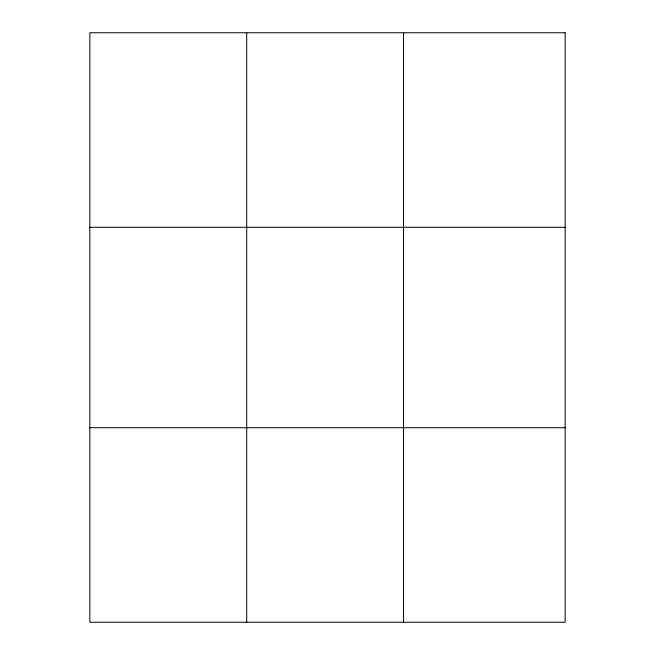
<?xml version="1.0" encoding="UTF-8"?>
<svg xmlns="http://www.w3.org/2000/svg" width="655" height="655" viewBox="0 0 655 655"><rect width="100%" height="100%" fill="white"/><g stroke="black" fill="none" stroke-linecap="round" stroke-linejoin="round"><path stroke-width="0.98" d="M246.698 622.25L246.698 32.75M403.554 622.25L403.554 32.75M89.841 227.285L565.159 227.285M89.841 427.715L565.159 427.715M565.159 32.75L565.159 622.25L89.841 622.25L89.841 32.75L565.159 32.75"/></g></svg>
